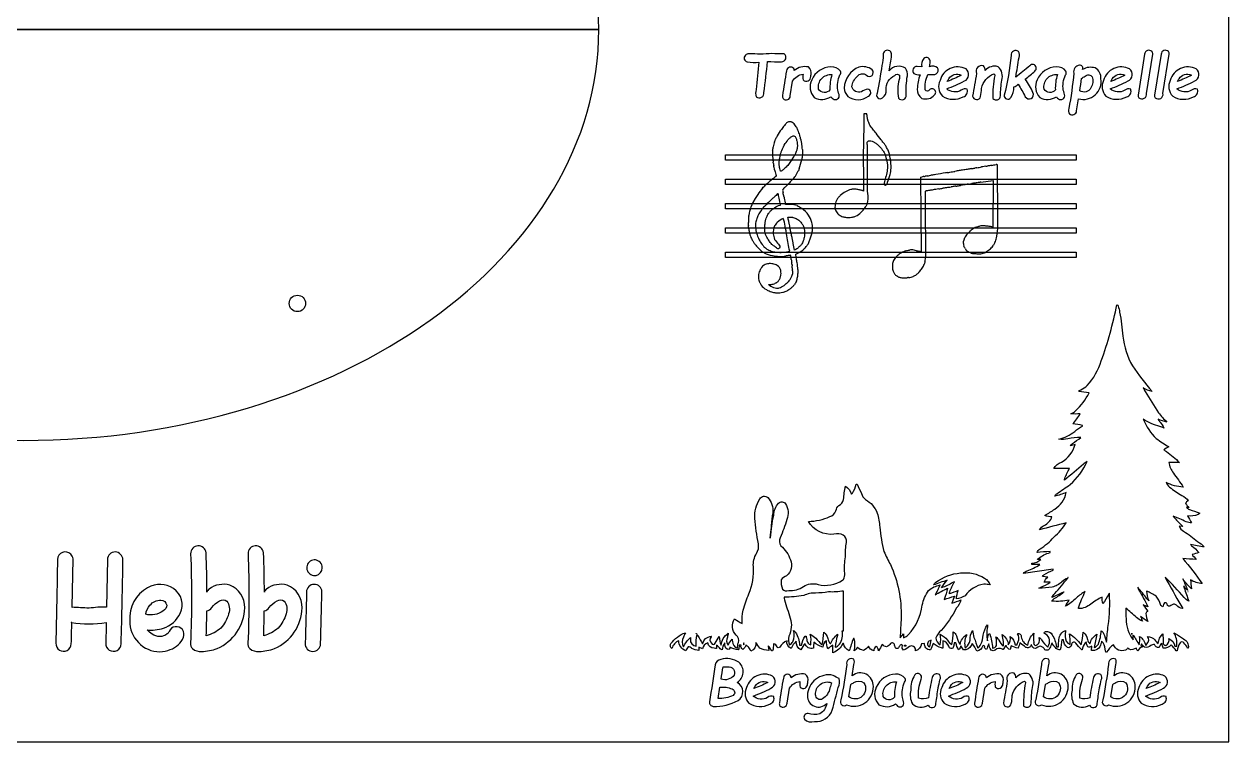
# Model space of a CAD drawing. Header units: millimetres. Extents: x -440 to 440, y -260 to 260.
# Drawn here: x 0.2 to 440, y -260 to 1.9 of the extents above; entities that cross this region are included whole.
import ezdxf

# ---------------------------------------------------------------- set-up
doc = ezdxf.new("R2010")
doc.units = ezdxf.units.MM
doc.layers.get('0').update_dxf_attribs({"linetype": 'CONTINUOUS'})

msp = doc.modelspace()

# ---------------------------------------------------------------- linework, layer by layer
for p, q in [((273.41, -45.45), (273.46, -46.4)), ((273.46, -46.4), (273.46, -46.41)), ((355.49, -54.33), (355.49, -49.37)), ((327.37, -53.94), (327.65, -81.13)), ((349.41, -55.77), (353.9, -55.17)), ((353.9, -55.17), (353.89, -72.22)), ((355.62, -64.87), (355.49, -54.33)), ((277.15, -58.41), (277.26, -58.25)), ((329.25, -59.05), (329.33, -58.97)), ((329.31, -64.57), (329.25, -59.05)), ((329.33, -58.97), (329.45, -58.97)), ((266.29, -63.13), (265.49, -64.81)), ((267.12, -61.69), (266.29, -63.13)), ((278.17, -63.91), (278.17, -63.83)), ((280.58, -63.87), (278.17, -63.91)), ((282.41, -64.32), (280.58, -63.87)), ((329.34, -81.64), (329.31, -64.57)), ((355.61, -72.88), (355.62, -64.87)), ((345.08, -74.1), (345.94, -73.3)), ((319.26, -82.37), (319.34, -82.29)), ((325.97, -80.75), (324.69, -80.5)), ((280.69, -88.09), (280.69, -89.29)), ((320.93, -90.65), (322.21, -90.65)), ((272.12, -93.17), (272.05, -93.05))]:
    msp.add_line(p, q)
for points in [[(440, 260), (-440, 260), (-440, -260), (440, -260)], [(-210, 0), (210, 0), (0, 0)], [(384.21, -45.77), (384.21, -47.69), (256.21, -47.69), (256.21, -45.77)], [(256.21, -54.65), (384.21, -54.65), (384.21, -56.57), (256.21, -56.57)], [(384.21, -63.53), (384.21, -65.45), (256.21, -65.45), (256.21, -63.53)], [(256.21, -72.41), (384.21, -72.41), (384.21, -74.33), (256.21, -74.33)], [(256.21, -81.29), (384.21, -81.29), (384.21, -83.21), (256.21, -83.21)], [(321.55, -224.75), (322.06, -224.75), (322.06, -225.09), (321.55, -225.09)]]:
    msp.add_lwpolyline(points, close=True)
for points in [[(313.36, -13.13, -0.009928), (311.64, -23.21, 0.864043), (313.54, -25, 0.26789), (314.9, -22.07, -0.303814), (318.06, -16.79, -0.417245), (319.72, -16.65, -0.165179), (319.63, -18.31, 0.112481), (319.44, -25.07, 0.743978), (322.25, -24.02, -0.058257), (322.64, -16.97, 0.190339), (321.95, -14.19, 0.387216), (315.96, -15.1, 0.018441), (316.9, -9.4, 1.163791), (313.85, -9.4, -0.054457)], [(360.37, -24.9, 0.165918), (361.53, -21.01, 0.015432), (363.09, -20.04, -0.024619), (365.68, -24.55, 0.994898), (368.47, -23.08, 0.069069), (365.66, -18.19, 0.025588), (369.19, -15.21, 1.125343), (367.29, -13.3, -0.022212), (362.19, -17.39, 0.005828), (363.4, -10.26, 0.249856), (363.18, -8.03, 0.642756), (360.5, -9.49, -0.039611), (357.98, -24.05, 0.762695)], [(407.11, -24.99, 0.702964), (409.91, -23.35), (412.18, -9.06, 0.229544), (411.92, -8.07, 0.635545), (409.21, -9.06), (406.85, -23.94, 0.239114)], [(415.24, -9.06), (412.87, -23.94, 0.239114), (413.13, -24.99, 0.702964), (415.94, -23.35), (418.2, -9.06, 0.229544), (417.94, -8.07, 0.635545)], [(268.46, -11.95, 0.002439), (267.45, -21.94, 0.160283), (267.47, -24.65, 0.664924), (270.29, -23.05, 0.014243), (271.54, -11.77, -0.004651), (276.75, -11.81, 0.718512), (277.65, -8.96, 0.010045), (273.18, -8.85, -0.029249), (264.82, -8.89, 0.225031), (263.55, -9.45, 0.655309), (264.2, -11.82, 0.065401)], [(329.17, -22.09, -0.14557), (330.15, -16.49, -0.008474), (332.29, -16.46, 0.609869), (333.64, -14.07, 0.255111), (330.74, -13.62, 0.022802), (330.96, -11.95, 0.712985), (328.62, -10.58, 0.185297), (327.86, -13.68), (326.18, -13.53, 0.697935), (325.05, -16.14, 0.137644), (327.29, -16.57, 0.073628), (326.23, -21.76, 0.266978), (327.89, -25.16, 0.304647), (332.58, -23.9, 1.017769), (330.69, -22.07, -0.563317)], [(383.38, -15.95, -0.023738), (381.58, -28.92, 0.266299), (381.78, -30.84, 0.585949), (384.42, -29.72), (385.11, -25.35, 0.540493), (393.28, -18, 0.286053), (391.19, -14.07, 0.20889), (386.6, -14.61, 0.610001), (385.44, -13.11, 0.450283)], [(279.91, -24.22), (280.74, -18.84, -0.222007), (284.6, -16.35, 0.108613), (284.63, -18.44, 0.690943), (287.37, -17.18, 0.052215), (287.48, -16.46, 0.309399), (286.55, -13.71, 0.234457), (281.37, -15.02, 0.120267), (281.2, -14.31, 0.683379), (278.55, -15.1, 0.015042), (277.07, -24.22, 0.211524), (277.29, -25.25, 0.689346)], [(288.67, -24.83, 0.285013), (294.73, -24.55, 0.02), (295.18, -25.05, 0.697818), (297.79, -24.28, 0.046616), (297.22, -22.2, -0.13622), (298.03, -16.59, 0.337236), (298.24, -15.25, 0.267503), (294.73, -13.71, 0.29469), (287.71, -18.41, 0.316087)], [(290.24, -21.78, -0.498007), (295.11, -16.49, 0.090198), (294.36, -22.09, -0.532087)], [(300.92, -24.45, 0.348751), (308.39, -24.31, 0.792862), (308.19, -21.8, 0.07987), (305.87, -22.73, -0.457142), (302.41, -20.92, -0.197904), (304.36, -17.14, -0.440637), (307.71, -16.7, 0.997703), (309.82, -14.72, 0.218634), (304.93, -13.74, 0.293029), (299.58, -21.41, 0.176637)], [(344.05, -14.39, 0.469997), (334.56, -18.6, 0.321631), (335.44, -24.31, 0.278917), (343.05, -24.6, 0.43712), (344.47, -21.87, 0.302415), (342.28, -22.22, -0.318006), (337, -21.7, 0.025016), (343.49, -18.83, 0.554165)], [(337.19, -18.97, -0.034484), (337.75, -18.01, -0.39485), (342.3, -16.7, -0.040437)], [(356.64, -24.22, -0.036312), (357.11, -18.53, 0.296064), (355.75, -13.61, 0.297942), (351.04, -15, 0.193723), (350.41, -13.3, 0.656846), (347.9, -16.09, -0.000906), (346.47, -24.31, 0.868893), (349.36, -24.45, 0.038413), (349.74, -21.51, -0.259715), (354.15, -16.26, -0.450259), (354.51, -16.8, 0.052702), (353.83, -25.2, 0.685837)], [(380.53, -15.25, 0.267503), (377.03, -13.71, 0.29469), (370, -18.41, 0.316087), (370.97, -24.83, 0.285013), (377.03, -24.55, 0.02), (377.48, -25.05, 0.697818), (380.09, -24.28, 0.046616), (379.52, -22.2, -0.13622), (380.32, -16.59, 0.337236)], [(377.4, -16.49, 0.090198), (376.65, -22.09, -0.532087), (372.53, -21.78, -0.498007)], [(387.58, -17.07, -0.426682), (390.13, -17.28, -0.198365), (389.64, -21.37, -0.446057), (385.61, -22.37, 0.007407), (386.2, -17.96, -0.0566)], [(404.16, -21.87, 0.302415), (401.96, -22.22, -0.318006), (396.69, -21.7, 0.025016), (403.18, -18.83, 0.554165), (403.73, -14.39, 0.469997), (394.24, -18.6, 0.321631), (395.13, -24.31, 0.278917), (402.73, -24.6, 0.43712)], [(396.88, -18.97, -0.034484), (397.43, -18.01, -0.39485), (401.98, -16.7, -0.040437)], [(427.53, -18.83, 0.554165), (428.08, -14.39, 0.469997), (418.59, -18.6, 0.321631), (419.48, -24.31, 0.278917), (427.09, -24.6, 0.43712), (428.51, -21.87, 0.302415), (426.31, -22.22, -0.318006), (421.04, -21.7, 0.025016)], [(421.79, -18.01, -0.39485), (426.33, -16.7, -0.040437), (421.23, -18.97, -0.034484)], [(314.13, -56.17, 0.108243), (314.19, -56.57, 0.201694), (314.53, -56.85), (314.69, -56.85, 0.217575), (315.09, -56.49, -0.00558), (315.35, -55.94, 0.109764), (315.41, -55.77, 0.024736), (316.32, -52.97, 0.037038), (316.55, -51.85, 0.060637), (316.62, -51.29, -0.003411), (316.69, -50.81, 0.011108), (316.69, -49.85, 0.003411), (316.65, -49.34, -0.008331), (316.62, -48.67, 0.070612), (316.53, -47.85, 0.064317), (316.44, -47.29, -0.037309), (316.37, -46.97, 0.068321), (315.59, -44.09, 0.013227), (314.9, -42.73, 0.019622), (314.26, -41.77, 0.015102), (313.9, -41.37, -0.018937), (313.06, -40.25, 0.00682), (311.2, -37.85, 0.039244), (310.62, -37.13, -0.011868), (309.45, -35.69, -0.012149), (308.96, -34.97, -0.0464), (308.66, -34.33, -0.020602), (308.24, -33.13, -0.016451), (308.14, -32.73, -0.051418), (308.05, -32.25, -0.01574), (307.98, -31.85, 0.062306), (307.92, -31.37, -0.039268), (307.89, -30.81), (306.69, -30.81), (306.69, -34.97), (306.49, -46.47), (306.63, -53.89), (306.62, -59, 0.021966), (306.21, -58.83, -0.058236), (305.73, -58.69, 0.035007), (305.17, -58.57, -0.037299), (304.61, -58.44, 0.002263), (303.97, -58.34, 0.026486), (303.01, -58.33, 0.0485), (302.53, -58.36, -0.032155), (302.05, -58.44, 0.069312), (300.05, -59.24, 0.052545), (298.13, -60.66, 0.023092), (297.36, -61.45, 0.026882), (296.72, -62.41, 0.016461), (296.52, -62.89, 0.08385), (296.21, -64.89, 0.031329), (296.33, -65.61, 0.025206), (296.54, -66.25, 0.071991), (297, -66.97, 0.070337), (297.46, -67.53, 0.041256), (298.05, -67.88, 0.068596), (298.77, -68.23, 0.077319), (300.08, -68.55, -0.011272), (300.85, -68.65, 0.036612), (301.81, -68.63, -0.013449), (302.61, -68.5, 0.075996), (303.17, -68.36, 0.103567), (305.33, -67.13, 0.016903), (306.5, -65.93, -0.007465), (307.44, -64.67, 0.017112), (307.97, -63.74, 0.014867), (308.25, -62.57, -0.011257), (308.31, -61.62, 0.029155), (308.32, -60.83, -0.003411), (308.22, -60.25, 0.031882), (308.18, -59.69, -0.070612), (308.13, -59.21), (308.13, -54.25, 0.000868), (308.13, -49.61), (308.05, -42.57, 0.050792), (308, -41.85, -0.07596), (307.98, -41.21, -0.198667), (308.15, -40.85, -0.150883), (308.61, -40.66, -0.078262), (309.33, -40.72, -0.076155), (310.29, -41.03, -0.039115), (310.69, -41.24, -0.031806), (311.65, -41.94, -0.013506), (312.45, -42.73, -0.046724), (313.78, -44.33, 0.008327), (314.13, -44.89, -0.095079), (314.37, -45.45), (314.38, -45.38, -0.024983), (315.19, -48.2, -0.016637), (315.26, -48.73, -0.003411), (315.33, -49.21, -0.006942), (315.33, -50.65, -0.0485), (315.3, -51.13, -0.029021), (314.84, -53.49, -0.022607), (314.23, -55.5), (314.23, -55.46)], [(275.94, -49.85, -0.060955), (275.89, -49.45, -0.002778), (275.9, -48.09, -0.011271), (275.97, -47.69, -0.032162), (276, -47.29, 0.0523), (276.05, -46.97), (276.16, -46.22, -0.056637), (276.43, -45.21, -0.026725), (276.82, -44.17, -0.0457), (278.06, -41.69, -0.034915), (279.42, -39.93, -0.026989), (280.21, -39.17, -0.042478), (280.69, -38.91, -0.213585), (281.25, -38.87, -0.233384), (281.94, -39.53, -0.036823), (282.26, -40.65, -0.001209), (282.45, -41.61, 0.013812), (282.48, -42.09, -0.109776), (282.5, -42.73, 0.060955), (282.45, -43.13, -0.059014), (282.34, -43.77, -0.022163), (281.95, -44.89, -0.006657), (281.55, -45.74, 0.09079), (281.28, -46.2, 0.014445), (280.42, -47.61, -0.016097), (279.55, -48.89, -0.060683), (278.37, -50.26, -0.026989), (277.73, -50.82, -0.029686), (276.77, -51.58, -0.14991), (276.29, -51.77, -0.05821)], [(273.62, -65.43, -0.136742), (276.38, -64.1, 0.012981), (275.84, -61.61, -0.008892), (275.62, -60.57, -0.038746), (275.49, -60.01), (275.33, -60.01, 0.038405), (274.69, -60.57, -0.013506), (273.98, -61.2, 0.03499), (273.06, -62.07, 0.006934), (271.51, -63.58, -0.016726), (270.17, -64.89, 0.006083), (269.23, -66.13, 0.049984), (268.23, -67.77, 0.030343), (267.66, -69.05, 0.042665), (267.26, -70.65, -0.062337), (267.2, -71.13, 0.03883), (267.2, -72.15), (267.32, -73.17, 0.064285), (267.58, -74.33, 0.040283), (267.76, -74.97, 0.013032), (268.15, -75.93, 0.047141), (268.74, -77.13, 0.066225), (269.97, -78.89, 0.006816), (270.3, -79.29, 0.032586), (271.33, -80.14, 0.007883), (272.05, -80.55, 0.040311), (273.89, -81.18, -0.035228), (274.45, -81.26, 0.032373), (275.47, -81.34, 0.006942), (276.59, -81.36, 0.003392), (277.58, -81.28, 0.076864), (278.56, -81.12, 0.016039), (279.68, -80.89, -0.004462), (278.66, -75.37, 0.010641), (278.02, -71.76, 0.043325), (277.35, -68.96, 0.07186), (275.17, -70.41, 0.030898), (274.1, -71.73, 0.034367), (273.61, -74.58, 0.037357), (274.17, -76.61, 0.059864), (275.57, -78.41, -0.092715), (276.06, -79.05, -0.179715), (276.09, -79.61, -0.210378), (275.65, -80.02, -0.179343), (275.33, -80.05, -0.086925), (274.85, -79.7, 0.039726), (274.13, -79.16, -0.049237), (273.41, -78.67, -0.081631), (272.9, -78.17, -0.043882), (272.35, -77.45, -0.012957), (271.54, -76.17, -0.05743), (271.14, -75.37, -0.04156), (270.73, -74.25, -0.059315), (270.6, -73.16), (270.61, -72.25, -0.026368), (270.62, -71.37, 0.066012), (270.7, -70.57, -0.015048), (270.98, -69.37, -0.036867), (271.3, -68.41, -0.051668), (271.93, -67.21, -0.035711), (272.37, -66.65, -0.020118), (272.7, -66.26, -0.044169)], [(280.86, -77.53, 0.038816), (280.74, -76.89, -0.010641), (280.48, -75.61, 0.016259), (280.3, -74.81, -0.017348), (280.02, -73.54), (280.02, -73.53, 0.010564), (279.77, -72.23, 0.044102), (279.6, -71.21, 0.015049), (279.32, -70.01, -0.018427), (279.05, -68.53, -0.081771), (279.05, -68.52), (280.13, -68.49, -0.080818), (280.77, -68.58, -0.026138), (280.93, -68.62, -0.043712), (281.65, -68.84, -0.069298), (283.01, -69.66, -0.079025), (283.96, -70.65, -0.051214), (284.55, -71.61, -0.081823), (284.97, -72.79), (285.1, -73.43, -0.006945), (285.11, -74.3, -0.011272), (285.06, -74.99, -0.024142), (284.98, -75.93, -0.00842), (284.8, -76.65, -0.047393), (284.63, -77.21, -0.079913), (283.95, -78.49, -0.089104), (283.17, -79.32, -0.046387), (282.26, -80.08, -0.074541), (281.5, -80.61), (281.5, -80.58, -0.01146), (280.98, -78.09, -0.015363)], [(393.41, -120.96, 0.037042), (399.11, -100.46, -0.16196), (399.62, -100.97, -0.020933), (400.12, -103.17, -0.031678), (401.28, -111.93, 0.099088), (404.79, -122.81, 0.029849), (411.98, -132.12, -0.116728), (408.76, -130.77, 0.04583), (409.42, -132.1, -0.013365), (414.25, -139.9, 0.017049), (417.39, -143.3, -0.037232), (414.18, -142.28, 0.065729), (414.86, -143.35, -0.107177), (416.21, -145.5, 0.050543), (414.81, -144.93, -0.079883), (408.76, -142.28, 0.107106), (413.5, -149.32, 0.013237), (418.07, -152.27, 0.052666), (416.21, -153.46, -0.043055), (417.22, -154.04, -0.026145), (421.97, -158.03), (418.07, -158.03, 0.124584), (419.73, -161.91, -0.02096), (423.32, -167.01, -0.115387), (417.06, -165.31, 0.083266), (418.37, -167.03, 0.060298), (422.84, -170.05, -0.156933), (425.18, -172.09, 0.279348), (424.2, -173, 0.103114), (425.52, -174.46), (424.51, -174.46, 0.094137), (425.61, -175.15, 0.020187), (429.42, -176.49, -0.1375), (428.82, -177, -0.134148), (424.85, -177.51, -0.00887), (426.37, -180.05, -0.070638), (424.45, -179.65, 0.00565), (419.6, -177.67, 0.009487), (423.15, -181.4), (421.8, -181.23, 0.172924), (423.44, -183.11, -0.040775), (428.58, -186.9, -0.097862), (430.94, -188.85, -0.024298), (426.03, -188, 0.041923), (426.4, -188.43, -0.046136), (429.08, -190.88, -0.049141), (426.54, -191.56, 0.037612), (428.06, -193.42, -0.023465), (423.15, -193.08, -0.024865), (430.26, -202.23, -0.131068), (426.03, -200.87, 0.031176), (426.37, -204.09, -0.029895), (426.01, -203.83, -0.035689), (423.15, -200.53, -0.024495), (424.85, -204.6, -0.03429), (423.49, -203.07, 0.024143), (423.64, -203.73, -0.004825), (425.35, -208.66, -0.117885), (423.72, -207.3, 0.011616), (416.72, -199.86, 0.049095), (417.44, -201.38, -0.003544), (423.15, -211.37, -0.153648), (420.85, -210.11, 0.422173), (418.84, -210.28, -0.645953), (417.41, -209.79, 0.522217), (416.55, -209.24, 0.147267), (415.87, -210.69, -0.19146), (415.03, -209.92, 0.078174), (413.47, -206.88, 0.038832), (409.94, -204.94, 0.082175), (410.79, -208.49, -0.03541), (410.06, -207.77, 0.020513), (406.73, -203.58, 0.025337), (407.17, -204.6, -0.014726), (410.45, -210.69, -0.036351), (408.76, -210.02, -0.010082), (410.45, -212.39, 0.36776), (409.7, -213.18, 0.076603), (410.45, -216.11, -0.016555), (407.74, -214.25, -0.023778), (408.42, -215.94, -0.070793), (406.24, -214.59, 0.007651), (402.32, -211.2, 0.021123), (402.49, -215.09, 0.167743), (405.03, -222.72, -0.032947), (405.03, -221.02, -0.020501), (407.23, -224.58, 0.076877), (407.4, -221.53, -0.193185), (409.61, -224.75, 0.040678), (410.1, -224.27, 0.412358), (410.28, -221.53, -0.230188), (413.01, -222.8, 0.1092), (414.18, -224.07, -0.173092), (415.87, -220.52, 0.00193), (416.05, -223.77, 0.520967), (416.97, -224.77, 0.358566), (418.07, -222.21, -0.228938), (420.27, -225.09), (420.95, -225.09, -0.006642), (420.96, -224.79, 0.171483), (419.93, -220.18, -0.035263), (420.43, -220.4, -0.016019), (423.45, -222.44, -0.335854), (425.18, -225.77), (424.85, -225.77, 0.103545), (423.56, -223.85, 0.463949), (422.17, -223.86, 0.125315), (421.12, -226.78), (420.78, -226.78, 0.068921), (418.92, -224.58, -0.249291), (416.04, -225.77, -0.035624), (415.53, -224.07, 0.185615), (414.52, -225.6, -0.329904), (412.82, -224.41, 0.064355), (411.48, -224.86, -0.210733), (409.15, -225.48, -0.019976), (408.08, -224.24), (407.91, -225.09, -0.090728), (408.42, -225.26, 0.243535), (406.73, -226.95, -0.05417), (406.22, -225.77, 0.088392), (405.54, -226.03, -0.356501), (403, -225.77, -0.167424), (402.26, -226.51, -0.431898), (397.92, -224.58, 0.132272), (395.38, -227.29), (395.04, -227.29, -0.047449), (394.82, -226.17, 0.209056), (393.52, -223.23, -0.050017), (393.31, -224.18, -0.428945), (389.79, -226.61), (389.96, -225.09, -0.395172), (388.47, -225.26, -0.135744), (387.93, -223.56, 0.072079), (387.5, -223.89, 0.125319), (386.41, -226.44, -0.038181), (386.19, -226.3, -0.026181), (384.09, -223.92, 0.699167), (382.52, -224.66, -0.480791), (381.03, -225.58, -0.224639), (379.63, -222.72), (378.96, -222.72, -0.020051), (378.45, -226.44, -0.152925), (377, -225.91, -0.054386), (375.4, -223.9, -0.034968), (374.63, -225.69, -0.529676), (372.87, -226.37, 0.163522), (371.29, -225.07, 0.073157), (369.4, -225.89, -0.382602), (367.95, -224.41, 0.006087), (367.8, -224.7, -0.453827), (365.9, -225.5, -0.006348), (363.72, -223.9, -0.056618), (363.04, -225.77, -0.082208), (360.5, -224.92), (360.16, -226.27, -0.345091), (358.81, -224.92), (358.47, -224.92), (357.62, -226.27, -0.04042), (357.31, -226.18, 0.351167), (354.65, -226.49, -0.387757), (353.19, -226.49, -0.103317), (352.37, -224.24, -0.0011), (351.52, -226.27, -0.271773), (350.81, -225.48, 0.795115), (350.17, -224.92, -0.264517), (347.97, -226.95, 0.097771), (346.27, -224.07, -0.038905), (345.98, -224.8, -0.328851), (343.07, -226.41, 0.037641), (342.21, -224.92, -0.101408), (341.36, -226.44, -0.093964), (340.35, -223.9), (339.67, -223.9, -0.079361), (339.48, -225.18, -0.962836), (337.78, -225.06, 0.178997), (335.61, -223.06), (335.61, -225.77, -0.028549), (335.07, -225.72, -0.089408), (332.05, -224.07, -0.032238), (331.03, -226.44, -0.423325), (328.83, -224.07), (327.82, -224.24, -0.276218), (325.62, -226.78, 0.007394), (325.6, -226.5, 0.633738), (323.45, -225.21, -0.100685), (321.27, -226.49, -0.349073), (320.84, -224.99, 0.604439), (320.2, -224.56, 0.086469), (319.57, -225.4, -0.456684), (318.51, -225.88, -0.16264), (318, -224.76, 0.610129), (316.48, -224.05, -0.128165), (315.08, -225.34, -0.189736), (313.42, -224.41, -0.054513), (312.07, -226.78, 0.28173), (311.28, -225.18, 0.283141), (310.38, -226.78, -0.243297), (308.51, -225.09, -0.14062), (306.64, -226.59, -0.195019), (304.45, -225.43, -0.171284), (303.26, -226.78, 0.096365), (303.26, -222.21), (302.93, -222.21, 0.003905), (301.4, -226.78, -0.250497), (299.37, -224.07), (299.03, -224.07, -0.221607), (295.47, -227.46), (295.47, -224.75, 0.065624), (293.61, -226.1, -0.052144), (293.1, -223.06, 0.237337), (291.75, -225.43, -0.118005), (288.53, -223.56, 0.061271), (288.36, -225.77, -0.463901), (285.31, -224.07, 0.103783), (283.79, -226.44, -0.318628), (282.1, -223.23, 0.114833), (280.23, -225.93, -0.353628), (278.71, -223.06, 0.13293), (276.07, -225.41, -0.546961), (275.07, -225.28, 0.287939), (273.8, -224.24, -0.053992), (273.46, -226.78), (273.12, -226.78, 0.064537), (271.77, -224.92, -0.027683), (272.11, -226.61, -0.085297), (268.77, -225.85, -0.030744), (267.37, -223.73, -0.317605), (265.5, -226.95, 0.05318), (264.82, -225.55, -0.090768), (263.64, -224.58, -0.321148), (262.54, -226.24, -0.341221), (261.95, -224.75), (261.27, -224.75, -0.077081), (260.93, -226.44, -0.10761), (257.88, -225.43, -0.599148), (256.84, -226.22, -0.278164), (256.02, -223.9, 0.156892), (255, -226.44, -0.10569), (254.35, -225.99, 0.129797), (252.97, -224.75), (252.97, -225.93, -0.038803), (252.12, -225.85, -0.341019), (249.75, -223.9, 0.296367), (247.89, -226.1), (246.54, -225.43), (246.54, -226.61, -0.091983), (244, -225.87, 0.209273), (242.61, -225.31, 0.11381), (241.8, -226.78, -0.336235), (239.26, -223.06, 0.241204), (236.72, -225.93, -0.446084), (236.34, -224.11, -0.155147), (241.63, -220.18, 0.006243), (240.88, -221.79, 0.248904), (240.95, -225.26, -0.102427), (243.49, -221.87, 0.04232), (243.42, -222.56, 0.413706), (245.52, -225.09, -0.073446), (245.86, -220.85, -0.03495), (246.18, -221.26, 0.01597), (247.89, -224.24, -0.364404), (251.11, -221.53, -0.026964), (251.04, -221.65, 0.407407), (251.09, -224, 0.678276), (252.48, -224, -0.020929), (253.99, -221.53, 0.125443), (254.67, -224.75, -0.216895), (257.21, -220.35, -0.0576), (256.93, -221.78, 0.265721), (257.21, -224.75, -0.092228), (258.73, -222.55, 0.020992), (258.76, -223.31, 0.34398), (260.59, -225.77, -0.057927), (260.94, -223.78, 0.306674), (260.17, -221.01, -0.371085), (259.58, -215.1, 0.004085), (262.29, -216.79, -0.060771), (262.7, -211.93, -0.028409), (264.8, -205.92, 0.119268), (266.42, -195.99, -0.146852), (267.56, -191.22, 0.190241), (268.26, -187.68, -0.030462), (267.02, -178.43, -0.162235), (268.78, -171.29, -0.476949), (271.69, -170.8, -0.220517), (273.48, -176.37, 0.013889), (272.61, -185.63, -0.02929), (273.87, -177.27, -0.173511), (275.66, -172.85, -0.429714), (278.15, -173.07, -0.22982), (278.67, -178.83, -0.023511), (276.24, -185.51, 0.300446), (276.51, -188.41, -0.127296), (279.92, -193.55, -0.345062), (278.54, -199.41, 0.124758), (276.57, -200.86, 0.097939), (277, -204.22, 0.316466), (279.32, -204.77, 0.150257), (284.71, -203.35, -0.230361), (290.04, -202.55, 0.209166), (299.01, -201.01, 0.079911), (299.34, -200.71, 0.170862), (299.76, -198.4, -0.058022), (300.04, -192.41, -0.050447), (300.37, -187.19, 0.273079), (299.26, -184.52, 0.188489), (295.85, -184.23, -0.293287), (286.5, -179.54, 0.099116), (294.35, -177.79, 0.234221), (296.57, -175.64, -0.181497), (297.66, -173.77, 0.207693), (299.33, -171.6, -0.030098), (300.05, -166.67, -0.145144), (302.25, -169.55, 0.040578), (302.56, -169.26, 0.094295), (303.94, -165.99), (304.28, -165.99, -0.01582), (305.85, -169.39, 0.164369), (307.34, -171.54, -0.177866), (311.65, -176.52, -0.033574), (312.57, -181.61, 0.038544), (314.1, -190.52, 0.015876), (316.48, -195.31, -0.110712), (320.38, -214.64, 0.009369), (320.03, -222.04), (321.21, -220.52), (321.21, -222.04, 0.111483), (323.01, -220.87, 0.15612), (328.05, -210.13, -0.093013), (330.34, -204.72, -0.122098), (334.59, -202.74, -0.022029), (332.73, -206.29, -0.001911), (337.3, -203.92, -0.024852), (336.11, -207.99, 0.003342), (339.84, -206.8, -0.026071), (338.82, -209.34, 0.025611), (342.21, -208.15, -0.129179), (340.5, -211.21, -0.057516), (335.01, -219.31, 0.126571), (332.99, -222.04, 0.25016), (334.59, -224.58, 0.104138), (334.59, -220.69, -0.102137), (337.23, -222.83, 0.108126), (338.82, -224.41, 0.075399), (339.33, -219.84, -0.173503), (340.51, -221.31, 0.065591), (341.87, -224.41, -0.194175), (344.24, -220.85, -0.040114), (344.18, -221.2, 0.162563), (343.73, -225.77, -0.00593), (344, -225.51, 0.19585), (345.5, -222.93, -0.130332), (346.44, -219.33, 0.073677), (346.95, -221.86, -0.023709), (348.31, -225.77, 0.115608), (349.48, -224.38, 0.072378), (350.36, -221.04, -0.130804), (351.86, -217.3, -0.019334), (351.83, -218.04, 0.092401), (351.86, -223.06, -0.089153), (352.37, -220.52), (352.71, -220.52, -0.069185), (353.73, -225.77, 0.331019), (355.13, -224.82, 0.129534), (354.91, -221.7, -0.139127), (356.07, -222.92, 0.095428), (357.62, -225.09, 0.11843), (357.74, -223.42, -0.038418), (357.28, -220.85, -0.236027), (359.48, -224.58, 0.227457), (360.16, -221.53, -0.208055), (362.02, -224.58), (362.7, -224.58, -0.06337), (363.03, -223.42, 0.259385), (362.87, -220.52, -0.537108), (364.21, -221.64, 0.259806), (366.59, -224.75, -0.161739), (368.8, -220.35, 0.08666), (368.74, -223.7, 0.453606), (369.55, -224.81, 0.449031), (370.66, -221.87, -0.094365), (371.63, -222.79, 0.076207), (373.88, -225.43, -0.02075), (374.24, -224.64, 0.456133), (372.52, -220.35, -0.226361), (373.08, -219.73, -0.339978), (375.51, -220.93, -0.090097), (377.09, -225.26), (377.77, -225.26, -0.042569), (377.95, -222.63, -0.272959), (380.31, -219.33, 0.003748), (380.28, -221.54, 0.334286), (382, -224.41, 0.06734), (381.83, -220.52, -0.095521), (386.07, -224.58, 0.050601), (386.75, -220.01, -0.228329), (388.38, -222.62, 0.20371), (389.29, -224.24, -0.20882), (391.83, -220.69, -0.015471), (390.81, -225.6, 0.21192), (392.35, -224.32, 0.095544), (393.35, -219.5, -0.206106), (394.26, -220.41, -0.010863), (395.38, -223.56, -0.022345), (395.97, -217.52, 0.049557), (396.4, -205.78, 0.028548), (396.01, -206.28, -0.01013), (394.03, -209.51, -0.102846), (393.69, -207.14, 0.045898), (389.66, -209.68, -0.17968), (385.05, -211.37, -0.00751), (385.11, -211.13, -0.042276), (387.59, -205.11, 0.06263), (384.39, -207.44, -0.068307), (380.31, -210.53, -0.014888), (381.67, -208.32, -0.060222), (375.4, -208.66, -0.177842), (376.23, -207.73, 0.025786), (379.8, -205.28, 0.013884), (379.58, -205.36, -0.020258), (375.4, -207.31, -0.074923), (376.43, -205.81, 0.02547), (381.16, -200.2, 0.076706), (379.04, -201.61, -0.135163), (375.44, -203.49, -0.026307), (370.66, -203.92, -0.027198), (371.33, -203.56, 0.066096), (374.72, -201.72), (372.52, -201.72, -0.145106), (373.88, -199.86), (372.01, -199.69, -0.166289), (372.48, -199.03, -0.04626), (375.91, -197.32), (375.91, -196.98), (365.07, -198.5, -0.173297), (366.34, -197.59, 0.054367), (371, -195.29), (368.12, -195.29), (368.12, -194.78, 0.171582), (371.34, -193.42), (370.15, -193.42, -0.071483), (370.45, -193.04, -0.080144), (374.72, -190.88), (374.72, -190.54, 0.017625), (369.98, -190.88, -0.160871), (371.09, -189.6, 0.066515), (376.11, -185.3, 0.075545), (380.65, -180.05, -0.002343), (370.83, -182.59, -0.126012), (372.6, -180.99, 0.210169), (375.4, -177.84, -0.108657), (372.86, -177.34, 0.01067), (376.44, -175.04, 0.207075), (380.65, -169.04, -0.012853), (376.42, -170.39, -0.175928), (377.24, -169.42, -0.006817), (382, -166.12, 0.111659), (388.27, -157.69, 0.06143), (386.9, -158.65, -0.015751), (379.97, -164.47, -0.038262), (380.09, -163.9, -0.034579), (381.83, -160.23), (376.08, -160.23, -0.184105), (378.95, -157.93, 0.197424), (383.87, -151.43), (382.17, -151.94, -0.124049), (382.88, -151.17, 0.021857), (385.9, -148.89, 0.043001), (381.21, -149.41, -0.08757), (377.94, -149.57, 0.098551), (383.72, -146.68, -0.076267), (386.58, -144.82), (386.58, -144.49, 0.043741), (383.02, -143.98, 0.040634), (385.73, -140.25, -0.070775), (382.34, -140.25, 0.121265), (384.05, -139.21, 0.084388), (388.95, -132.63, 0.014266), (385.22, -132.12, -0.123262), (385.9, -131.5, 0.092385), (388.27, -129.97, 0.108906)], [(66.97, -205.38, 0.010726), (66.67, -191.01, 0.966336), (61.02, -191.34, -0.021582), (60.97, -223.97, 0.200766), (61.65, -225.96, 0.207959), (65.05, -226.97, 0.09538), (70.7, -225.89, 0.294945), (80.75, -211.03, 0.316433), (75.34, -202.83, 0.239079), (67.79, -204.23, 0.23528)], [(87.62, -191.01, 0.966336), (81.97, -191.34, -0.021582), (81.93, -223.97, 0.200766), (82.61, -225.96, 0.207959), (86, -226.97, 0.09538), (91.65, -225.89, 0.294945), (101.71, -211.03, 0.316433), (96.29, -202.83, 0.239079), (88.75, -204.23, 0.23528), (87.93, -205.38, 0.010726)], [(30.04, -223.97, 1.008461), (35.68, -224.2, 0.00165), (36.32, -193.57, 0.399093), (33.5, -190.69, 0.419107), (30.64, -193.48), (30.32, -210.89, 0.747519), (30.31, -210.87, 0.052135), (23.94, -211.24, 0.012337), (17.72, -210.88, 0.041787), (17.75, -210.89), (18.11, -193.17, 0.193207), (17.26, -191.55, 0.672194), (12.43, -193.45, -0.001747), (11.82, -223.97, 1.008461), (17.47, -224.2, 0.002282), (17.66, -216.44, 0.028129), (17.4, -216.48, 0.204148), (17.5, -216.49, 0.06812), (30.22, -216.49, -0.002297)], [(108.27, -194.44, 5.076968), (109.09, -196.43, 0.207098)], [(337.98, -205.95, -0.044476), (338.11, -205.26, -0.040588), (339.84, -201.55, 0.024636), (339.22, -201.82, -0.056956), (335.1, -203.75, -0.039902), (337.13, -201.04, 0.020483), (332.22, -202.74, -0.090088), (332.98, -201.77, -0.140462), (342.07, -198.35, -0.173238), (350.79, -200.27, -0.187969), (352.88, -202.74, 0.051763), (350.52, -202.45, 0.197333), (343.68, -206.66, -0.112056), (340.52, -207.82, -0.066591), (341.19, -204.77, -0.021814)], [(381.21, -200.08, 0.176967), (381.26, -200.09, 3.826312)], [(38.82, -215.86, 0.416012), (49.77, -227.11, 0.098489), (53.61, -226.31, 0.213826), (58.37, -221.84, 1.004494), (53.14, -219.7, -0.129195), (52.48, -220.62, -0.322142), (47, -220.71, -0.011383), (45.11, -219.12, 0.115395), (51.06, -218.48, 0.208378), (57.25, -213.09, 0.378892), (54.76, -204.05, 0.281727), (45.34, -203.74, 0.302112)], [(102.81, -224.06, 0.420891), (105.64, -226.97, 0.394827), (108.48, -224.25, 0.000362), (108.97, -205.22, 0.97361), (103.3, -205.31, -0.004807)], [(296.32, -225.43, 0.17347), (297.87, -224.35, 0.18402), (298.86, -219.5), (299.37, -219.5), (299.37, -204.94, -0.050981), (293.83, -205.28, -0.020655), (289.15, -205.74, 0.134953), (284.81, -206.59, -0.046747), (277.69, -207.14, 0.039422), (277.8, -208.14, 0.013567), (279.91, -214.83, -0.184735), (279.4, -221.43, 0.154812), (279.56, -224.58, 0.145303), (280.86, -223.43, 0.19677), (281.08, -219.33, -0.064243), (281.84, -220.09, -0.133431), (283.28, -224.75), (283.96, -224.75, -0.072891), (285.31, -221.36), (285.65, -221.36, -0.0031), (285.97, -223.03, 0.306718), (287.35, -224.58, 0.101953), (287.18, -220.69, -0.039809), (289.21, -222.2, -0.003346), (291.41, -224.58, 0.086863), (292.09, -220.01, -0.165261), (293.58, -222.21, 0.185636), (294.63, -224.24, -0.145245), (297.17, -220.69, -0.036112), (297.12, -221.21, 0.059615)], [(425.13, -205.16, -0.209165), (425.08, -205.17, -3.525015)], [(46.18, -210.14, -0.251686), (50.19, -208.29, -0.36381), (52.28, -210.05, -0.293908), (50.92, -212.25, -0.223492), (44.64, -213.44, -0.147193)], [(74.2, -208.59, -0.252923), (74.9, -213.26, -0.108973), (72.04, -218.46, -0.118301), (66.74, -221.25, 0.002099), (66.95, -212.16, 0.201102), (68.71, -211.01, -0.113472), (71.61, -208.52, -0.287561)], [(89.66, -211.01, -0.113472), (92.57, -208.52, -0.287561), (95.15, -208.59, -0.252923), (95.85, -213.26, -0.108973), (92.99, -218.46, -0.118301), (87.69, -221.25, 0.002099), (87.9, -212.16, 0.201102)], [(245.58, -220.58, -3.512553), (245.63, -220.57, -0.208675)], [(262.96, -224.58), (262.96, -223.9, 0.265471)], [(330.7, -225.26, 0.059467), (331.37, -222.89, 0.054751), (330.8, -223.14, 0.725957)], [(404.53, -220.35, -0.274329), (404.53, -220.85)], [(254.49, -229.92, 0.340412), (252.48, -231.82, -0.006297), (250.41, -245.36, 0.456323), (251.81, -247.03, 0.13466), (260.86, -244.91, 0.58084), (260.5, -238.32, 0.500474), (261.17, -230.95, 0.217593)], [(254.63, -237.11, 0.008794), (255.35, -232.58, -0.019224), (257.02, -232.56, -0.566424), (259.46, -235.67, -0.316055)], [(303.1, -229.82, 0.6382), (300.49, -231.75, -0.014645), (298.4, -244.7, 0.869582), (300.46, -246.46, 0.538208), (310.22, -239.8, 0.643362), (302.47, -235.86), (303.13, -231.75, 0.192241)], [(381.32, -239.8, 0.643362), (373.58, -235.86), (374.23, -231.75, 0.192241), (374.2, -229.82, 0.6382), (371.59, -231.75, -0.014645), (369.5, -244.7, 0.869582), (371.57, -246.46, 0.538208)], [(396.08, -231.75, -0.014645), (394, -244.7, 0.869582), (396.06, -246.46, 0.538208), (405.81, -239.8, 0.643362), (398.07, -235.86), (398.72, -231.75, 0.192241), (398.7, -229.82, 0.6382)], [(273.42, -235.99, 0.469997), (263.93, -240.2, 0.321631), (264.81, -245.9, 0.278917), (272.42, -246.19, 0.43712), (273.84, -243.47, 0.302415), (271.64, -243.82, -0.318006), (266.37, -243.29, 0.025016), (272.86, -240.43, 0.554165)], [(278.74, -245.82), (279.58, -240.44, -0.222007), (283.44, -237.94, 0.108613), (283.47, -240.04, 0.690943), (286.21, -238.78, 0.052215), (286.32, -238.06, 0.309399), (285.38, -235.31, 0.234457), (280.2, -236.62, 0.120267), (280.04, -235.91, 0.683379), (277.39, -236.7, 0.015042), (275.91, -245.82, 0.211524), (276.12, -246.85, 0.689346)], [(286.17, -243.13, 0.694279), (293.2, -245.96, -0.225933), (290.69, -249.77, -0.144575), (286.4, -249.61, 0.572495), (285.04, -251.69, 0.270382), (288.76, -252.57, 0.335244), (295.22, -248.4, 0.003982), (297.4, -240.12, 0.216573), (297.7, -236.88, -0.077888), (295.58, -235.71, 0.473758)], [(318.31, -246.15, 0.02), (318.76, -246.65, 0.697818), (321.37, -245.88, 0.046616), (320.8, -243.8, -0.13622), (321.6, -238.19, 0.337236), (321.81, -236.84, 0.267503), (318.31, -235.31, 0.29469), (311.28, -240.01, 0.316087), (312.25, -246.43, 0.285013)], [(334.35, -235.45, 0.552722), (331.7, -236.5, 0.034525), (330.37, -243.91, -0.18839), (326.74, -243.99, -0.107254), (327.69, -237.1, 0.933448), (325.31, -235.57, 0.144122), (323.88, -241.09, 0.168055), (324.45, -246.14, 0.328108), (330.18, -246.57, 0.834761), (333.08, -246, -0.009296), (333.89, -240.32), (333.89, -240.34, 0.007816), (334.52, -237.37, 0.302622)], [(337.64, -243.29, 0.025016), (344.14, -240.43, 0.554165), (344.69, -235.99, 0.469997), (335.2, -240.2, 0.321631), (336.09, -245.9, 0.278917), (343.69, -246.19, 0.43712), (345.12, -243.47, 0.302415), (342.92, -243.82, -0.318006)], [(351.31, -235.91, 0.683379), (348.66, -236.7, 0.015042), (347.18, -245.82, 0.211524), (347.4, -246.85, 0.689346), (350.02, -245.82), (350.86, -240.44, -0.222007), (354.71, -237.94, 0.108613), (354.74, -240.04, 0.690943), (357.48, -238.78, 0.052215), (357.59, -238.06, 0.309399), (356.66, -235.31, 0.234457), (351.48, -236.62, 0.120267)], [(357.68, -245.9, 0.868893), (360.57, -246.04, 0.038413), (360.95, -243.11, -0.259715), (365.36, -237.86, -0.450259), (365.72, -238.4, 0.052702), (365.04, -246.8, 0.685837), (367.85, -245.82, -0.036312), (368.32, -240.12, 0.296064), (366.97, -235.21, 0.297942), (362.25, -236.6, 0.193723), (361.62, -234.9, 0.656846), (359.12, -237.69, -0.000906)], [(386.57, -237.1, 0.933448), (384.19, -235.57, 0.144122), (382.75, -241.09, 0.168055), (383.33, -246.14, 0.328108), (389.06, -246.57, 0.834761), (391.96, -246, -0.009296), (392.77, -240.32), (392.77, -240.34, 0.007816), (393.4, -237.37, 0.302622), (393.22, -235.45, 0.552722), (390.58, -236.5, 0.034525), (389.25, -243.91, -0.18839), (385.62, -243.99, -0.107254)], [(417.05, -243.47, 0.302415), (414.85, -243.82, -0.318006), (409.57, -243.29, 0.025016), (416.07, -240.43, 0.554165), (416.62, -235.99, 0.469997), (407.13, -240.2, 0.321631), (408.02, -245.9, 0.278917), (415.62, -246.19, 0.43712)], [(254.17, -240.08, -0.156065), (258.66, -240.69, -0.609217), (259.1, -243.01, -0.131263), (253.52, -244.11)], [(266.56, -240.57, -0.034484), (267.12, -239.61, -0.39485), (271.66, -238.3, -0.040437)], [(289.15, -242.79, -0.551243), (294.92, -238.41, -0.004861), (294.39, -240.23, -0.211257), (291.69, -244.28, -0.621853)], [(306.8, -238.47, -0.832537), (301.26, -243.58), (301.99, -239.03, -0.023903), (303.09, -238.37, -0.328977)], [(313.81, -243.38, -0.498007), (318.68, -238.08, 0.090198), (317.93, -243.69, -0.532087)], [(337.84, -240.57, -0.034484), (338.39, -239.61, -0.39485), (342.94, -238.3, -0.040437)], [(377.9, -238.47, -0.832537), (372.36, -243.58), (373.09, -239.03, -0.023903), (374.19, -238.37, -0.328977)], [(402.4, -238.47, -0.832537), (396.85, -243.58), (397.58, -239.03, -0.023903), (398.68, -238.37, -0.328977)], [(414.87, -238.3, -0.040437), (409.77, -240.57, -0.034484), (410.32, -239.61, -0.39485)]]:
    msp.add_lwpolyline(points, format="xyb", close=True)
msp.add_circle((100, -100), 3)
for centre, radius, start, end in [((412.73, -138.04), 169.79, 142.6563, 143.2651), ((285.83, -41.43), 10.29, 136.412, 141.7189), ((280.25, -36.13), 2.6, 112.5457, 136.2253), ((279.6, -35.12), 1.43, 84.8334, 104.167), ((279.81, -35.74), 2.05, 78.7668, 92.2328), ((279.5, -35.81), 2.2, 59.5077, 70.9826), ((280.07, -35.18), 1.38, 46.498, 66.564), ((277.29, -38.2), 5.48, 38.1903, 47.2115), ((273.71, -40.08), 9.49, 28.63, 33.7129), ((361.21, -82.64), 96.58, 153.0635, 153.8064), ((291.55, -47.8), 18.69, 142.781, 151.545), ((285.76, -33.82), 4.1, 204.6593, 210.9888), ((275.49, -40.07), 7.92, 17.4357, 31.4522), ((277.21, -40.17), 6.34, 13.859, 23.0109), ((131, -82.49), 158.54, 15.6299, 16.0506), ((271.56, -43.55), 1.95, -13.7361, 0.532), ((279.09, -44.27), 5.63, 165.8736, 172.5028), ((284.05, -44.8), 10.6, 158.8283, 169.6316), ((229.96, -22.51), 47.9, 337.328, 338.5669), ((256.32, -46.38), 28.15, 8.4313, 13.5758), ((282.28, -42.71), 1.95, -0.5317, 13.7361), ((199.93, -51.51), 84.74, 5.1715, 5.9488), ((304.95, -44.91), 20.64, 177.1434, 182.8566), ((288.24, -45.05), 14.83, 175.9793, 181.5453), ((284.36, -45.82), 10.92, 183.0964, 189.0016), ((264.74, -49.21), 9, 8.171, 10.7539), ((280.86, -47.97), 7.21, 179.684, 183.4981), ((264.27, -43.74), 20.15, 339.4708, 349.2439), ((299.18, -49.23), 15.21, 167.485, 173.4931), ((270.29, -49.18), 3.45, 3.431, 12.8292), ((344.84, -37.7), 71.99, 189.0106, 189.5267), ((138.18, -76.32), 138.27, 10.4299, 11.1386), ((286.57, -48.57), 12.7, 192.3614, 195.711), ((283.5, -49.96), 9.38, 192.6023, 198.6921), ((267.13, -44.32), 17.31, 327.8346, 335.0746), ((316.28, -64.53), 35.87, 157.5104, 158.8868), ((357.25, -190.64), 139.8, 98.5202, 99.9819), ((338.9, -62.85), 10.73, 99.2622, 102.7447), ((336.64, -47.08), 5.2, 275.8954, 282.1428), ((333.42, -20.82), 31.64, 277.8403, 281.2191), ((339.48, -48.73), 3.13, 271.7101, 279.0806), ((342.29, -62.05), 10.48, 97.8599, 102.7498), ((344.86, -71.26), 20, 97.3709, 101.5538), ((343.46, -55.81), 4.54, 92.5438, 104.8287), ((349.16, -83.39), 32.65, 97.5756, 100.4188), ((351.39, -84.32), 33.94, 99.0515, 101.1094), ((344.27, -36.73), 14.19, 277.2097, 282.1276), ((355.06, -96.96), 47.01, 98.6736, 99.5623), ((344.2, -22.81), 27.94, 277.7723, 281.4338), ((350.22, -53.4), 3.25, 91.5392, 98.6204), ((399.43, -303.29), 257.89, 100.7673, 101.0207), ((351.18, -47.23), 2.71, 271.4838, 281.7194), ((429.65, -515.92), 472.5, 99.2853, 99.4918), ((347.13, -9.29), 40.81, 278.8627, 281.1441), ((355.18, -50.08), 0.776, 66.0762, 102.293), ((284.7, -72.15), 20.66, 129.4486, 134.0843), ((313.01, -102.37), 62.04, 128.2367, 131.9006), ((293.19, -47.97), 19.24, 195.078, 196.8128), ((274.87, -53.87), 0.351, 106.2974, 138.5442), ((73.01, 151.04), 292.48, 314.5774, 314.9527), ((283.07, -58.18), 4.08, 123.9223, 146.6768), ((268.36, -44.02), 16.45, 319.0929, 324.6897), ((327.33, -51.98), 1.96, 271.3573, 292.42), ((328.7, -55.51), 1.83, 92.5864, 109.8682), ((328.2, -50.45), 3.26, 277.2639, 287.3599), ((341.03, -124.2), 71.63, 99.0096, 99.5283), ((329.67, -50.73), 2.73, 273.0803, 283.2537), ((329.17, -44.7), 8.76, 277.3787, 283.231), ((331.66, -56.44), 3.25, 91.5392, 98.6204), ((333.09, -60.57), 7.53, 97.3023, 101.6227), ((333.82, -60.49), 7.58, 96.0889, 102.8355), ((338.2, -40.63), 16.71, 277.1883, 281.9187), ((340.09, -28.12), 28.9, 273.0996, 273.8942), ((358.4, -140.6), 85.23, 100.1819, 101.0574), ((344.18, -60.64), 4.02, 94.0961, 102.1641), ((345.41, -64.01), 7.53, 97.3023, 101.6227), ((344.92, -58.43), 1.95, 89.4711, 103.7321), ((342.07, -37.28), 19.42, 278.4868, 282.0856), ((353.57, -101.14), 45.48, 97.7738, 99.4046), ((348.47, -61.09), 5.13, 94.6812, 101.9133), ((350.37, -66.21), 10.48, 97.8599, 102.7498), ((349.35, -57.49), 1.72, 87.7372, 103.8935), ((295.77, -79.15), 33.54, 145.7117, 148.6392), ((339.94, -110.74), 87.84, 143.0469, 144.9179), ((225.48, -16.05), 60.94, 316.5849, 317.3936), ((277.89, -58.69), 0.788, 159.0594, 194.5807), ((282.22, -58.11), 5.15, 188.6926, 195.9855), ((283.64, -64.06), 8.63, 128.3312, 137.7101), ((236.24, -68.38), 41.97, 10.9469, 12.1733), ((273.73, -61.53), 3.88, 8.291, 16.7669), ((284.7, -59.82), 7.22, 189.1729, 194.3635), ((330.29, -62.23), 3.37, 95.4483, 104.4284), ((332.3, -72.58), 13.9, 96.9639, 99.6306), ((331.26, -61.69), 2.98, 93.2448, 102.5692), ((332.61, -66.09), 7.53, 97.3023, 101.6227), ((333.82, -68.19), 9.81, 98.0123, 102.7652), ((333.3, -62.4), 4.02, 94.0961, 102.1641), ((334.71, -66.26), 8.04, 94.0973, 102.1629), ((322.22, 9.01), 68.29, 280.0476, 281.277), ((336.14, -61.12), 3.2, 91.4963, 100.1355), ((357.98, -182.34), 126.34, 99.2233, 99.9961), ((336.61, -48.94), 8.76, 277.3787, 283.231), ((339.1, -60.68), 3.25, 91.5392, 98.6204), ((346.66, -96.9), 40.2, 99.1155, 100.9684), ((277.17, -68.72), 12.32, 165.7563, 169.1861), ((268.58, -66.24), 3.4, 155.1024, 170.6515), ((271.18, -64.15), 0.0905, 181.3537, 201.7489), ((309.14, -56.11), 31.92, 189.9338, 194.0094), ((4443.85, 6942.88), 8149.75, 239.294693, 239.308153), ((278.98, -72.93), 9.17, 34.2277, 56.3856), ((489.47, -74.22), 224.91, 178.7249, 179.1049), ((273.52, -70.49), 9, 169.2462, 171.8293), ((267.81, -68.91), 3.13, 170.9211, 178.2884), ((262.84, -67.95), 1.95, -13.7361, 0.5318), ((282.53, -70.56), 17.95, 170.0197, 171.5722), ((274.67, -68.84), 9.91, 165.812, 171.945), ((278.46, -73.13), 9.71, 16.2285, 33.4564), ((272.34, -70.91), 7.76, 178.4774, 185.1592), ((237.64, -74.44), 27.13, 3.4163, 5.9994), ((276.77, -71.29), 12.14, 187.2583, 191.072), ((267.97, -73.25), 3.15, 186.7586, 201.4715), ((270.87, -73.11), 5.96, 192.5055, 203.0935), ((262.31, -68.49), 26.14, 344.8834, 348.1585), ((216.89, -82.8), 71.97, 9.0103, 9.9142), ((283.61, -72.86), 4.4, -12.9789, 6.9533), ((268.77, -72.09), 19.2, -0.7161, 1.6712), ((347.92, -78.12), 4.84, 134.331, 154.2405), ((322.7, -52.44), 31.15, 314.5103, 315.9498), ((350.37, -78.93), 7.16, 128.215, 137.5656), ((352.53, -81.46), 10.49, 119.6236, 128.9501), ((350.92, -82.13), 10.42, 104.5156, 110.0474), ((355.96, -96.5), 25.62, 104.7992, 107.3825), ((350.77, -103.98), 32.29, 89.8539, 92.4), ((345.85, -107.11), 35.77, 81.1844, 81.9617), ((351.37, -78.98), 7.21, 86.5009, 90.3164), ((350.35, -81.17), 9.5, 77.2237, 81.1529), ((351.78, -78.97), 7.1, 80.6611, 84.567), ((348.66, -89.86), 18.4, 73.4867, 76.5675), ((346.5, -73.37), 9, 349.2481, 351.8291), ((313.1, -68.86), 42.7, 352.2007, 354.5888), ((270.06, -74.01), 4.9, 197.1528, 208.3332), ((272.89, -72.96), 7.89, 205.2662, 213.9596), ((274.55, -72.59), 9.5, 210.2087, 217.1715), ((275.42, -72.73), 10.13, 213.5943, 236.3607), ((282.62, -76.9), 3.9, 305.7975, 328.4992), ((283.34, -76.66), 3.47, 318.812, 335.7217), ((194.72, -39.98), 99.37, 337.4533, 338.2832), ((279.11, -73.14), 8.7, 335.5423, 345.6307), ((336.33, -77.26), 6.83, -7.1489, 0.2124), ((345.49, -78.2), 2.39, 177.779, 202.8307), ((347.56, -78.09), 4.49, 160.2536, 169.0489), ((322.3, -91.05), 24.13, 26.9811, 29.5874), ((345.64, -77.16), 2.38, 151.0847, 165.6257), ((338.24, -67.82), 19.25, 322.6825, 325.4605), ((464.17, -134.71), 123.48, 152.5406, 153.045), ((347, -74.26), 8.37, 335.2103, 347.3752), ((352.88, -75.39), 2.39, 342.8541, 354.6279), ((352.1, -74.86), 3.24, 346.6413, 356.6523), ((276.71, -71.15), 12.16, 235.4401, 238.5328), ((274.49, -74.28), 8.34, 240.2949, 262.329), ((281.92, -22.91), 60.24, 261.8467, 264.1967), ((276.34, -72.3), 10.55, 267.2132, 280.7402), ((367.44, -624.8), 549.41, 99.1558, 99.3364), ((257.18, -87), 23.3, 7.5635, 11.412), ((273.35, -63.8), 20.13, 295.086, 301.6054), ((261.22, -86.04), 21.06, 6.4487, 10.9742), ((281.63, -77.37), 4.24, 302.3639, 320.4269), ((322.2, -86.47), 5.05, 140.1667, 159.9199), ((324.87, -89.21), 8.86, 128.6444, 137.5999), ((324.54, -88.67), 8.23, 116.4093, 129.9172), ((325.46, -90.27), 10.06, 109.7014, 117.069), ((294.74, 68.74), 152.01, 280.3547, 280.8722), ((323.97, -83.66), 3.17, 88.5526, 100.184), ((324.29, -88.17), 7.69, 87.0169, 91.7894), ((337.53, -43.22), 39.27, 252.8865, 253.8611), ((324.24, -91.78), 11.1, 74.2602, 77.6673), ((327.59, -79.44), 1.7, 258.4477, 272.0253), ((310.58, -81.01), 18.86, 347.9819, 352.7328), ((315.76, -82.12), 13.59, -5.435, 2.0515), ((329.21, -83.4), 0.0773, -5.5572, 5.5572), ((346.05, -78.75), 2.61, 210.9986, 243.1124), ((347.39, -77.17), 4.65, 237.1684, 258.2716), ((353.77, -10.18), 71.92, 264.147, 265.3913), ((348.32, -63.36), 18.52, 268.9839, 273.5622), ((348.36, -73.98), 7.94, 278.0833, 291.0108), ((456.41, -222.41), 175.94, 126.2796, 126.7233), ((334.76, -59.12), 27.71, 309.2619, 312.6815), ((275.48, -90.8), 7.26, 153.9554, 169.2994), ((274.69, -90.9), 6.61, 140.8872, 150.1449), ((272.19, -88.8), 3.35, 116.5912, 141.841), ((272.2, -89.57), 4.05, 98.9221, 111.8573), ((283.49, -156.56), 71.99, 99.0106, 99.5267), ((272.49, -88.37), 2.93, 76.565, 95.4899), ((272.94, -89.6), 4.08, 64.5703, 86.7274), ((273.55, -88.59), 2.91, 24.7655, 66.8702), ((273.02, -88.78), 3.47, 3.3865, 23.8857), ((284.29, -83.65), 4.02, 184.0949, 192.1653), ((283.33, -84.32), 2.98, 183.2442, 192.5703), ((271.76, -85.9), 8.72, 2.9175, 6.0829), ((271.62, -87.13), 8.99, 8.1704, 10.7537), ((282.62, -85.85), 2.09, 179.9673, 193.2372), ((275.66, -86.89), 4.95, -0.9254, 6.4914), ((282.33, -87.04), 1.72, 177.7338, 193.8976), ((275.74, -88.01), 4.95, -0.9254, 6.4914), ((274.84, -85.63), 7.56, 3.806, 15.0222), ((201.1, -99.52), 82.55, 9.2579, 10.0352), ((240.81, -89.82), 41.91, 3.0022, 4.9014), ((389.48, -86.25), 106.83, 180.7347, 181.512), ((327.66, -86.59), 10.5, 177.2843, 183.3976), ((320.64, -86.12), 3.47, 156.4439, 179.5714), ((322.7, -86.41), 5.58, 188.2405, 201.8825), ((314.36, -77.74), 16.57, 319.9034, 325.4706), ((325.17, -84.61), 3.79, 318.3316, 331.637), ((326.76, -85.53), 1.96, 333.3281, 350.6226), ((338.42, -88.83), 10.17, 157.4972, 162.989), ((271.46, -90.01), 3.17, 169.816, 181.4474), ((278.86, -90.45), 10.57, 178.0482, 182.8198), ((275.38, -89.57), 7.22, 191.2042, 199.104), ((270.66, -91.36), 2.17, 195.3161, 209.0166), ((273.81, -90.49), 2.2, 295.9324, 324.4301), ((274.22, -90.54), 1.85, 318.3875, 336.0884), ((273.03, -89.55), 3.36, 328.8585, 348.0038), ((274.81, -89.79), 1.58, 342.9693, 348.9582), ((274.18, -89.42), 2.28, 342.9385, 357.2533), ((274.51, -89), 2.02, -15.2329, 12.3157), ((275.74, -89.22), 4.45, 307.53, 319.8232), ((284.45, -96.16), 6.69, 136.238, 142.5594), ((270.73, -84.8), 11.16, 322.8733, 328.8333), ((265.95, -83.11), 16.15, 332.4829, 334.387), ((278.67, -89.26), 2.02, 335.6164, 359.0229), ((305.86, -106.72), 27.97, 148.0702, 151.029), ((274.49, -88.95), 8.2, 338.7222, 349.4843), ((271.86, -88.62), 10.85, 350.3005, 357.6041), ((320.96, -86.97), 3.76, 203.9437, 221.3923), ((320.03, -87.85), 2.48, 220.2837, 245.7437), ((320.75, -87.23), 3.36, 238.8585, 258.0038), ((320.52, -89.01), 1.58, 252.9693, 258.9582), ((320.85, -88.39), 2.26, 253.547, 272.0289), ((322.21, -88.99), 1.66, 269.992, 283.9446), ((323.2, -94.72), 4.16, 92.6284, 98.162), ((317.67, -60.53), 30.51, 280.0853, 281.9219), ((320.51, -78.67), 12.21, 286.4963, 290.0549), ((323.66, -87.46), 2.87, 291.1071, 299.9677), ((322.77, -85.12), 5.36, 295.6806, 309.9507), ((323.55, -85.74), 4.39, 307.3558, 322.4882), ((272.32, -90.94), 3.86, 202.4675, 217.6127), ((273.93, -89.86), 5.79, 216.3806, 241.598), ((286.51, -68.57), 30.52, 239.8224, 241.0312), ((277.05, -83.64), 12.79, 245.4555, 253.4989), ((272.55, -91.54), 1.59, 251.9489, 284.0016), ((274.78, -90.4), 3.84, 226.114, 231.2349), ((275.37, -89.68), 4.77, 231.0902, 257.5206), ((270.19, -77.55), 15.77, 280.0098, 282.678), ((274.46, -92.03), 4, 254.9095, 264.2358), ((272.7, -89.24), 3.82, 284.4036, 294.6013), ((275.35, -89.71), 6.44, 258.4229, 262.0336), ((278.99, -101.51), 9.98, 115.024, 118.1061), ((275.11, -90.97), 3.46, 257.1159, 275.0066), ((275.11, -73.13), 22.96, 268.373, 270.699), ((275.74, -44.22), 51.88, 269.611, 270.389), ((275.26, -92.65), 1.77, 275.0383, 291.0285), ((273.85, -87.92), 6.7, 287.714, 295.0632), ((275.75, -90.57), 5.53, 273.4818, 284.6987), ((272.22, -85.78), 9.35, 298.6013, 311.8281), ((275.88, -90.47), 5.6, 283.2176, 296.4817), ((277.31, -92.55), 3.12, 289.9777, 303.1525), ((274.34, -87.4), 9.06, 301.0709, 307.1861), ((272.73, -84.16), 12.64, 304.1111, 309.4031), ((275.15, -88.48), 7.81, 315.8178, 323.1024)]:
    msp.add_arc(centre, radius, start, end)
msp.add_ellipse((0, 0), major_axis=(-210, 0), ratio=0.714286, start_param=-1.570796, end_param=4.712389)

doc.saveas('drawing.dxf')
